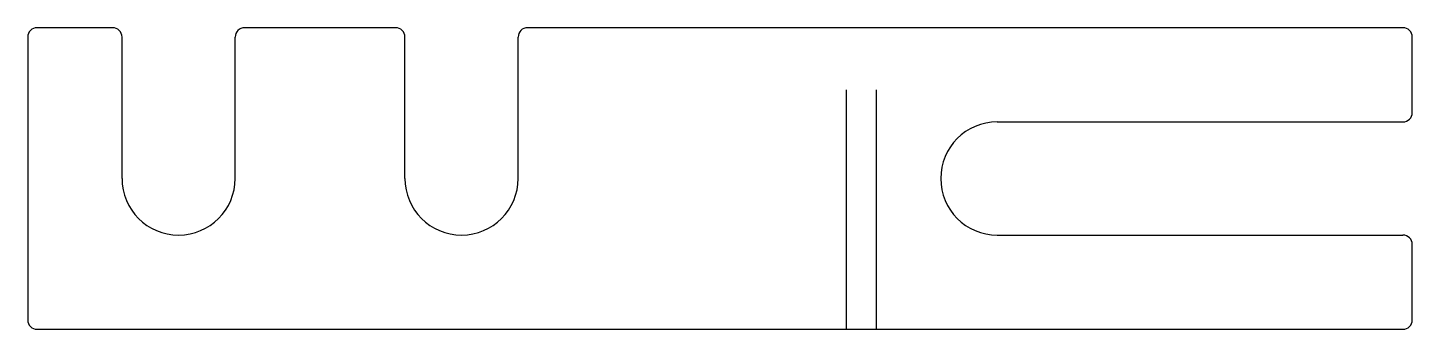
# Model space of a CAD drawing. Extents: x 0 to 73.4, y 0 to 16.
import ezdxf

# ---------------------------------------------------------------- set-up
doc = ezdxf.new("R2010")
doc.units = 0
doc.header["$MEASUREMENT"] = 0
doc.linetypes.add('DASHED', pattern=[19.05, 12.7, -6.35])
doc.layers.get('0').update_dxf_attribs({"linetype": 'CONTINUOUS'})

msp = doc.modelspace()

# ---------------------------------------------------------------- linework, layer by layer
for p, q in [((0, 15.5), (0, 0.5)), ((4.5, 16), (0.5, 16)), ((5, 8), (5, 15.5)), ((11, 8), (11, 15.5)), ((19.5, 16), (11.5, 16)), ((20, 8), (20, 15.5)), ((26, 8), (26, 15.5)), ((72.9, 16), (26.5, 16)), ((73.4, 11.5), (73.4, 15.5)), ((51.4, 11), (72.9, 11)), ((51.4, 5), (72.9, 5)), ((73.4, 0.5), (73.4, 4.5)), ((0.5, 0), (72.9, 0))]:
    msp.add_line(p, q)
at = {"linetype": 'DASHED'}
for p, q in [((43.4, 0), (43.4, 16)), ((45, 0), (45, 16))]:
    msp.add_line(p, q, dxfattribs=at)
for centre, radius, start, end in [((0.5, 15.5), 0.5, 90, 180), ((4.5, 15.5), 0.5, 0, 90), ((11.5, 15.5), 0.5, 90, 180), ((19.5, 15.5), 0.5, 0, 90), ((26.5, 15.5), 0.5, 90, 180), ((72.9, 15.5), 0.5, 0, 90), ((72.9, 11.5), 0.5, 270, 0), ((51.4, 8), 3, 90, 270), ((8, 8), 3, 180, 0), ((23, 8), 3, 180, 0), ((72.9, 4.5), 0.5, 0, 90), ((0.5, 0.5), 0.5, 180, 270), ((72.9, 0.5), 0.5, 270, 0)]:
    msp.add_arc(centre, radius, start, end)

doc.saveas('drawing.dxf')
